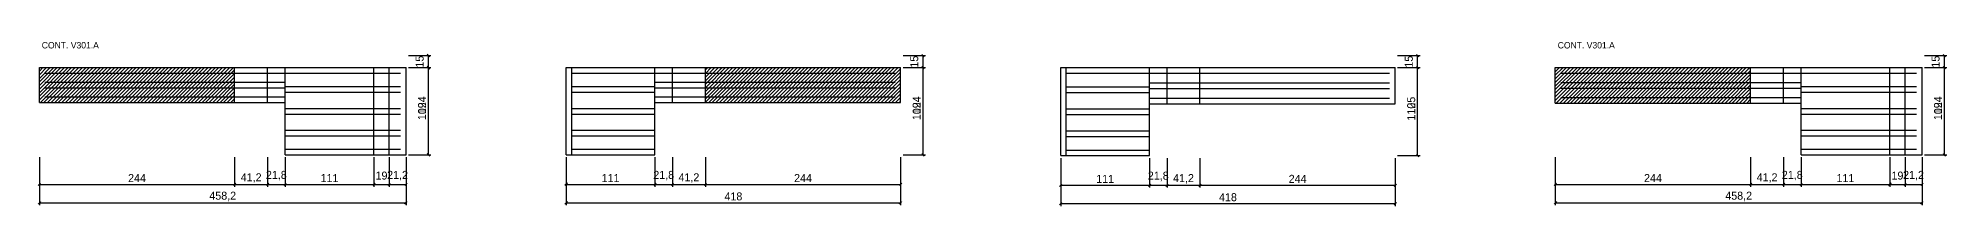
# Model space of a CAD drawing. Extents: x -2 to 4824, y -323 to -118.
# Drawn here: x 2439 to 4824, y -323 to -118 of the extents above; entities that cross this region are included whole.
import ezdxf

# ---------------------------------------------------------------- set-up
doc = ezdxf.new("R2010")
doc.units = 0
for name, color, linetype in [('COTA', 241, 'Continuous'), ('NOMENCLATURA', 7, 'Continuous'), ('Painéis', 200, 'Continuous'), ('Reaproveitamento', 251, 'Continuous'), ('SARR_2.2x7', 40, 'Continuous')]:
    doc.layers.add(name, color=color, linetype=linetype)
doc.dimstyles.new('PAINEL', dxfattribs={"dimtxt": 10, "dimasz": 3, "dimexe": 3, "dimexo": 3, "dimgap": 3, "dimtad": 1, "dimblk": 'OBLIQUE', "dimblk1": 'OBLIQUE', "dimcen": 2.5, "dimclrd": 4, "dimclre": 4, "dimclrt": 240, "dimazin": 3, "dimtfac": 1, "dimtmove": 0, "dimatfit": 3})

# ---------------------------------------------------------------- blocks, each defined once
blk = doc.blocks.new('_OBLIQUE')
at = {"color": 0, "linetype": 'BYBLOCK'}
blk.add_line((-0.5, -0.5), (0.5, 0.5), dxfattribs=at)

msp = doc.modelspace()

# ---------------------------------------------------------------- hatches: boundary and pattern name
at = {"layer": 'Reaproveitamento'}
h = msp.add_hatch(dxfattribs=at)
h.set_pattern_fill('ANSI31')
h.paths.add_polyline_path([(2440.9, -193.6), (2684.9, -193.6), (2684.9, -150), (2440.9, -150)])
h = msp.add_hatch(dxfattribs=at)
h.set_pattern_fill('ANSI31')
h.paths.add_polyline_path([(3273.1, -193.6), (3517.1, -193.6), (3517.1, -150), (3273.1, -150)])
h = msp.add_hatch(dxfattribs=at)
h.set_pattern_fill('ANSI31')
h.paths.add_polyline_path([(4335.1, -194.3), (4579.1, -194.3), (4579.1, -150.3), (4335.1, -150.3)])

# ---------------------------------------------------------------- linework, layer by layer
at = {"layer": 'Painéis'}
for p, q in [((2440.9, -150), (2684.9, -150)), ((2440.9, -193.6), (2440.9, -150)), ((2684.9, -193.6), (2684.9, -150)), ((2684.9, -150), (2726.1, -150)), ((2726.1, -193.6), (2726.1, -150)), ((2726.1, -150), (2747.9, -150)), ((2747.9, -259), (2747.9, -150)), ((2747.9, -150), (2858.9, -150)), ((2858.9, -259), (2858.9, -150)), ((2858.9, -150), (2877.9, -150)), ((2877.9, -259), (2877.9, -150)), ((2877.9, -150), (2899.1, -150)), ((2899.1, -259), (2899.1, -150)), ((3099.1, -150), (3210.1, -150)), ((3099.1, -259), (3099.1, -150)), ((3210.1, -259), (3210.1, -150)), ((3210.1, -150), (3231.9, -150)), ((3231.9, -193.6), (3231.9, -150)), ((3231.9, -150), (3273.1, -150)), ((3273.1, -193.6), (3273.1, -150)), ((3273.1, -150), (3517.1, -150)), ((3517.1, -193.6), (3517.1, -150)), ((3717.1, -150), (3828.1, -150)), ((3717.1, -260), (3717.1, -150)), ((3828.1, -260), (3828.1, -150)), ((3828.1, -150), (3849.9, -150)), ((3849.9, -195.3), (3849.9, -150)), ((3849.9, -150), (3891.1, -150)), ((3891.1, -195.3), (3891.1, -150)), ((3891.1, -150), (4135.1, -150)), ((4135.1, -195.3), (4135.1, -150)), ((4335.1, -150), (4579.1, -150)), ((4335.1, -194.3), (4335.1, -150)), ((4579.1, -194.3), (4579.1, -150)), ((4579.1, -150), (4620.3, -150)), ((4620.3, -194.3), (4620.3, -150)), ((4620.3, -150), (4642.1, -150)), ((4642.1, -259), (4642.1, -150)), ((4642.1, -150), (4753.1, -150)), ((4753.1, -259), (4753.1, -150)), ((4753.1, -150), (4772.1, -150)), ((4772.1, -259), (4772.1, -150)), ((4772.1, -150), (4793.3, -150)), ((4793.3, -259), (4793.3, -150)), ((2440.9, -193.6), (2684.9, -193.6)), ((2684.9, -193.6), (2726.1, -193.6)), ((2726.1, -193.6), (2747.9, -193.6)), ((3210.1, -193.6), (3231.9, -193.6)), ((3231.9, -193.6), (3273.1, -193.6)), ((3273.1, -193.6), (3517.1, -193.6)), ((3828.1, -195.3), (3849.9, -195.3)), ((3849.9, -195.3), (3891.1, -195.3)), ((3891.1, -195.3), (4135.1, -195.3)), ((4335.1, -194.3), (4579.1, -194.3)), ((4579.1, -194.3), (4620.3, -194.3)), ((4620.3, -194.3), (4642.1, -194.3)), ((2747.9, -259), (2858.9, -259)), ((2858.9, -259), (2877.9, -259)), ((2877.9, -259), (2899.1, -259)), ((3099.1, -259), (3210.1, -259)), ((3717.1, -260), (3828.1, -260)), ((4642.1, -259), (4753.1, -259)), ((4753.1, -259), (4772.1, -259)), ((4772.1, -259), (4793.3, -259))]:
    msp.add_line(p, q, dxfattribs=at)
at = {"layer": 'SARR_2.2x7'}
for p, q in [((3106.1, -259), (3106.1, -150)), ((3724.1, -260), (3724.1, -150))]:
    msp.add_line(p, q, dxfattribs=at)
for points in [[(2447.9, -157), (2684.9, -157)], [(2447.9, -157), (2684.9, -157)], [(2684.9, -157), (2726.1, -157)], [(2684.9, -157), (2726.1, -157)], [(2726.1, -157), (2747.9, -157)], [(2726.1, -157), (2747.9, -157)], [(2747.9, -157), (2858.9, -157)], [(2747.9, -157), (2858.9, -157)], [(2858.9, -157), (2877.9, -157)], [(2858.9, -157), (2877.9, -157)], [(2877.9, -157), (2892.1, -157)], [(2877.9, -157), (2892.1, -157)], [(3106.1, -157), (3210.1, -157)], [(3106.1, -157), (3210.1, -157)], [(3210.1, -157), (3231.9, -157)], [(3210.1, -157), (3231.9, -157)], [(3231.9, -157), (3273.1, -157)], [(3231.9, -157), (3273.1, -157)], [(3273.1, -157), (3510.1, -157)], [(3273.1, -157), (3510.1, -157)], [(3724.1, -157), (3828.1, -157)], [(3724.1, -157), (3828.1, -157)], [(3828.1, -157), (3849.9, -157)], [(3828.1, -157), (3849.9, -157)], [(3849.9, -157), (3891.1, -157)], [(3849.9, -157), (3891.1, -157)], [(3891.1, -157), (4128.1, -157)], [(3891.1, -157), (4128.1, -157)], [(4342.1, -157), (4579.1, -157)], [(4342.1, -157), (4579.1, -157)], [(4579.1, -157), (4620.3, -157)], [(4579.1, -157), (4620.3, -157)], [(4620.3, -157), (4642.1, -157)], [(4620.3, -157), (4642.1, -157)], [(4642.1, -157), (4753.1, -157)], [(4642.1, -157), (4753.1, -157)], [(4753.1, -157), (4772.1, -157)], [(4753.1, -157), (4772.1, -157)], [(4772.1, -157), (4786.3, -157)], [(4772.1, -157), (4786.3, -157)], [(2447.9, -168.3), (2684.9, -168.3)], [(2447.9, -168.3), (2684.9, -168.3)], [(2447.9, -175.3), (2684.9, -175.3)], [(2447.9, -175.3), (2684.9, -175.3)], [(2447.9, -186.6), (2684.9, -186.6)], [(2447.9, -186.6), (2684.9, -186.6)], [(2684.9, -168.3), (2726.1, -168.3)], [(2684.9, -168.3), (2726.1, -168.3)], [(2684.9, -175.3), (2726.1, -175.3)], [(2684.9, -175.3), (2726.1, -175.3)], [(2684.9, -186.6), (2726.1, -186.6)], [(2684.9, -186.6), (2726.1, -186.6)], [(2726.1, -168.3), (2747.9, -168.3)], [(2726.1, -168.3), (2747.9, -168.3)], [(2726.1, -175.3), (2747.9, -175.3)], [(2726.1, -175.3), (2747.9, -175.3)], [(2726.1, -186.6), (2747.9, -186.6)], [(2726.1, -186.6), (2747.9, -186.6)], [(2747.9, -173.75), (2858.9, -173.75)], [(2747.9, -173.75), (2858.9, -173.75)], [(2747.9, -180.75), (2858.9, -180.75)], [(2747.9, -180.75), (2858.9, -180.75)], [(2858.9, -173.75), (2877.9, -173.75)], [(2858.9, -173.75), (2877.9, -173.75)], [(2858.9, -180.75), (2877.9, -180.75)], [(2858.9, -180.75), (2877.9, -180.75)], [(2877.9, -173.75), (2892.1, -173.75)], [(2877.9, -173.75), (2892.1, -173.75)], [(2877.9, -180.75), (2892.1, -180.75)], [(2877.9, -180.75), (2892.1, -180.75)], [(3106.1, -173.75), (3210.1, -173.75)], [(3106.1, -173.75), (3210.1, -173.75)], [(3106.1, -180.75), (3210.1, -180.75)], [(3106.1, -180.75), (3210.1, -180.75)], [(3210.1, -168.3), (3231.9, -168.3)], [(3210.1, -168.3), (3231.9, -168.3)], [(3210.1, -175.3), (3231.9, -175.3)], [(3210.1, -175.3), (3231.9, -175.3)], [(3210.1, -186.6), (3231.9, -186.6)], [(3210.1, -186.6), (3231.9, -186.6)], [(3231.9, -168.3), (3273.1, -168.3)], [(3231.9, -168.3), (3273.1, -168.3)], [(3231.9, -175.3), (3273.1, -175.3)], [(3231.9, -175.3), (3273.1, -175.3)], [(3231.9, -186.6), (3273.1, -186.6)], [(3231.9, -186.6), (3273.1, -186.6)], [(3273.1, -168.3), (3510.1, -168.3)], [(3273.1, -168.3), (3510.1, -168.3)], [(3273.1, -175.3), (3510.1, -175.3)], [(3273.1, -175.3), (3510.1, -175.3)], [(3273.1, -186.6), (3510.1, -186.6)], [(3273.1, -186.6), (3510.1, -186.6)], [(3724.1, -174), (3828.1, -174)], [(3724.1, -174), (3828.1, -174)], [(3724.1, -181), (3828.1, -181)], [(3724.1, -181), (3828.1, -181)], [(3828.1, -169.15), (3849.9, -169.15)], [(3828.1, -169.15), (3849.9, -169.15)], [(3828.1, -176.15), (3849.9, -176.15)], [(3828.1, -176.15), (3849.9, -176.15)], [(3828.1, -188.3), (3849.9, -188.3)], [(3828.1, -188.3), (3849.9, -188.3)], [(3849.9, -169.15), (3891.1, -169.15)], [(3849.9, -169.15), (3891.1, -169.15)], [(3849.9, -176.15), (3891.1, -176.15)], [(3849.9, -176.15), (3891.1, -176.15)], [(3849.9, -188.3), (3891.1, -188.3)], [(3849.9, -188.3), (3891.1, -188.3)], [(3891.1, -169.15), (4128.1, -169.15)], [(3891.1, -169.15), (4128.1, -169.15)], [(3891.1, -176.15), (4128.1, -176.15)], [(3891.1, -176.15), (4128.1, -176.15)], [(3891.1, -188.3), (4128.1, -188.3)], [(3891.1, -188.3), (4128.1, -188.3)], [(4342.1, -168.65), (4579.1, -168.65)], [(4342.1, -168.65), (4579.1, -168.65)], [(4342.1, -175.65), (4579.1, -175.65)], [(4342.1, -175.65), (4579.1, -175.65)], [(4342.1, -187.3), (4579.1, -187.3)], [(4342.1, -187.3), (4579.1, -187.3)], [(4579.1, -168.65), (4620.3, -168.65)], [(4579.1, -168.65), (4620.3, -168.65)], [(4579.1, -175.65), (4620.3, -175.65)], [(4579.1, -175.65), (4620.3, -175.65)], [(4579.1, -187.3), (4620.3, -187.3)], [(4579.1, -187.3), (4620.3, -187.3)], [(4620.3, -168.65), (4642.1, -168.65)], [(4620.3, -168.65), (4642.1, -168.65)], [(4620.3, -175.65), (4642.1, -175.65)], [(4620.3, -175.65), (4642.1, -175.65)], [(4620.3, -187.3), (4642.1, -187.3)], [(4620.3, -187.3), (4642.1, -187.3)], [(4642.1, -173.75), (4753.1, -173.75)], [(4642.1, -173.75), (4753.1, -173.75)], [(4642.1, -180.75), (4753.1, -180.75)], [(4642.1, -180.75), (4753.1, -180.75)], [(4753.1, -173.75), (4772.1, -173.75)], [(4753.1, -173.75), (4772.1, -173.75)], [(4753.1, -180.75), (4772.1, -180.75)], [(4753.1, -180.75), (4772.1, -180.75)], [(4772.1, -173.75), (4786.3, -173.75)], [(4772.1, -173.75), (4786.3, -173.75)], [(4772.1, -180.75), (4786.3, -180.75)], [(4772.1, -180.75), (4786.3, -180.75)], [(2747.9, -201), (2858.9, -201)], [(2747.9, -201), (2858.9, -201)], [(2747.9, -208), (2858.9, -208)], [(2747.9, -208), (2858.9, -208)], [(2858.9, -201), (2877.9, -201)], [(2858.9, -201), (2877.9, -201)], [(2858.9, -208), (2877.9, -208)], [(2858.9, -208), (2877.9, -208)], [(2877.9, -201), (2892.1, -201)], [(2877.9, -201), (2892.1, -201)], [(2877.9, -208), (2892.1, -208)], [(2877.9, -208), (2892.1, -208)], [(3106.1, -201), (3210.1, -201)], [(3106.1, -201), (3210.1, -201)], [(3106.1, -208), (3210.1, -208)], [(3106.1, -208), (3210.1, -208)], [(3724.1, -201.5), (3828.1, -201.5)], [(3724.1, -201.5), (3828.1, -201.5)], [(3724.1, -208.5), (3828.1, -208.5)], [(3724.1, -208.5), (3828.1, -208.5)], [(4642.1, -201), (4753.1, -201)], [(4642.1, -201), (4753.1, -201)], [(4642.1, -208), (4753.1, -208)], [(4642.1, -208), (4753.1, -208)], [(4753.1, -201), (4772.1, -201)], [(4753.1, -201), (4772.1, -201)], [(4753.1, -208), (4772.1, -208)], [(4753.1, -208), (4772.1, -208)], [(4772.1, -201), (4786.3, -201)], [(4772.1, -201), (4786.3, -201)], [(4772.1, -208), (4786.3, -208)], [(4772.1, -208), (4786.3, -208)], [(2747.9, -228.25), (2858.9, -228.25)], [(2747.9, -228.25), (2858.9, -228.25)], [(2747.9, -235.25), (2858.9, -235.25)], [(2747.9, -235.25), (2858.9, -235.25)], [(2858.9, -228.25), (2877.9, -228.25)], [(2858.9, -228.25), (2877.9, -228.25)], [(2858.9, -235.25), (2877.9, -235.25)], [(2858.9, -235.25), (2877.9, -235.25)], [(2877.9, -228.25), (2892.1, -228.25)], [(2877.9, -228.25), (2892.1, -228.25)], [(2877.9, -235.25), (2892.1, -235.25)], [(2877.9, -235.25), (2892.1, -235.25)], [(3106.1, -228.25), (3210.1, -228.25)], [(3106.1, -228.25), (3210.1, -228.25)], [(3106.1, -235.25), (3210.1, -235.25)], [(3106.1, -235.25), (3210.1, -235.25)], [(3724.1, -229), (3828.1, -229)], [(3724.1, -229), (3828.1, -229)], [(3724.1, -236), (3828.1, -236)], [(3724.1, -236), (3828.1, -236)], [(4642.1, -228.25), (4753.1, -228.25)], [(4642.1, -228.25), (4753.1, -228.25)], [(4642.1, -235.25), (4753.1, -235.25)], [(4642.1, -235.25), (4753.1, -235.25)], [(4753.1, -228.25), (4772.1, -228.25)], [(4753.1, -228.25), (4772.1, -228.25)], [(4753.1, -235.25), (4772.1, -235.25)], [(4753.1, -235.25), (4772.1, -235.25)], [(4772.1, -228.25), (4786.3, -228.25)], [(4772.1, -228.25), (4786.3, -228.25)], [(4772.1, -235.25), (4786.3, -235.25)], [(4772.1, -235.25), (4786.3, -235.25)], [(2747.9, -252), (2858.9, -252)], [(2747.9, -252), (2858.9, -252)], [(2858.9, -252), (2877.9, -252)], [(2858.9, -252), (2877.9, -252)], [(2877.9, -252), (2892.1, -252)], [(2877.9, -252), (2892.1, -252)], [(3106.1, -252), (3210.1, -252)], [(3106.1, -252), (3210.1, -252)], [(3724.1, -253), (3828.1, -253)], [(3724.1, -253), (3828.1, -253)], [(4642.1, -252), (4753.1, -252)], [(4642.1, -252), (4753.1, -252)], [(4753.1, -252), (4772.1, -252)], [(4753.1, -252), (4772.1, -252)], [(4772.1, -252), (4786.3, -252)], [(4772.1, -252), (4786.3, -252)]]:
    msp.add_lwpolyline(points, dxfattribs=at)

# ---------------------------------------------------------------- texts
at = {"layer": 'NOMENCLATURA'}
for p in [(2443.9, -126), (4338.1, -126)]:
    msp.add_text('CONT. V301.A', height=8, dxfattribs=at).set_placement(p)

# ---------------------------------------------------------------- dimensions: what is measured, and where the dimension line sits
at = {"layer": 'COTA'}
for base, p1, p2 in [((2927.1, -259), (2899.1, -259), (2899.1, -135)), ((2927.1, -150), (2899.1, -150), (2899.1, -135)), ((3545.1, -259), (3517.1, -259), (3517.1, -135)), ((3545.1, -150), (3517.1, -150), (3517.1, -135)), ((4163.1, -260), (4135.1, -260), (4135.1, -135)), ((4163.1, -150), (4135.1, -150), (4135.1, -135)), ((4821.3, -259), (4793.3, -259), (4793.3, -135)), ((4821.3, -150), (4793.3, -150), (4793.3, -135)), ((2927.1, -259), (2899.1, -259), (2899.1, -150)), ((3545.1, -259), (3517.1, -259), (3517.1, -150)), ((4163.1, -260), (4135.1, -260), (4135.1, -150)), ((4821.3, -259), (4793.3, -259), (4793.3, -150))]:
    msp.add_linear_dim(base=base, p1=p1, p2=p2, angle=90, dimstyle='PAINEL', dxfattribs=at).render()
for base, p1, p2 in [((2440.9, -296), (2440.9, -259), (2684.9, -259)), ((2440.9, -319), (2440.9, -259), (2899.1, -259)), ((2684.9, -296), (2684.9, -259), (2726.1, -259)), ((2726.1, -296), (2726.1, -259), (2747.9, -259)), ((2747.9, -296), (2747.9, -259), (2858.9, -259)), ((2858.9, -296), (2858.9, -259), (2877.9, -259)), ((2877.9, -296), (2877.9, -259), (2899.1, -259)), ((3099.1, -296), (3099.1, -259), (3210.1, -259)), ((3099.1, -319), (3099.1, -259), (3517.1, -259)), ((3210.1, -296), (3210.1, -259), (3231.9, -259)), ((3231.9, -296), (3231.9, -259), (3273.1, -259)), ((3273.1, -296), (3273.1, -259), (3517.1, -259)), ((3717.1, -297), (3717.1, -260), (3828.1, -260)), ((3717.1, -320), (3717.1, -260), (4135.1, -260)), ((3828.1, -297), (3828.1, -260), (3849.9, -260)), ((3849.9, -297), (3849.9, -260), (3891.1, -260)), ((3891.1, -297), (3891.1, -260), (4135.1, -260)), ((4335.1, -296), (4335.1, -259), (4579.1, -259)), ((4335.1, -319), (4335.1, -259), (4793.3, -259)), ((4579.1, -296), (4579.1, -259), (4620.3, -259)), ((4620.3, -296), (4620.3, -259), (4642.1, -259)), ((4642.1, -296), (4642.1, -259), (4753.1, -259)), ((4753.1, -296), (4753.1, -259), (4772.1, -259)), ((4772.1, -296), (4772.1, -259), (4793.3, -259))]:
    msp.add_linear_dim(base=base, p1=p1, p2=p2, dimstyle='PAINEL', dxfattribs=at).render()

doc.saveas('drawing.dxf')
